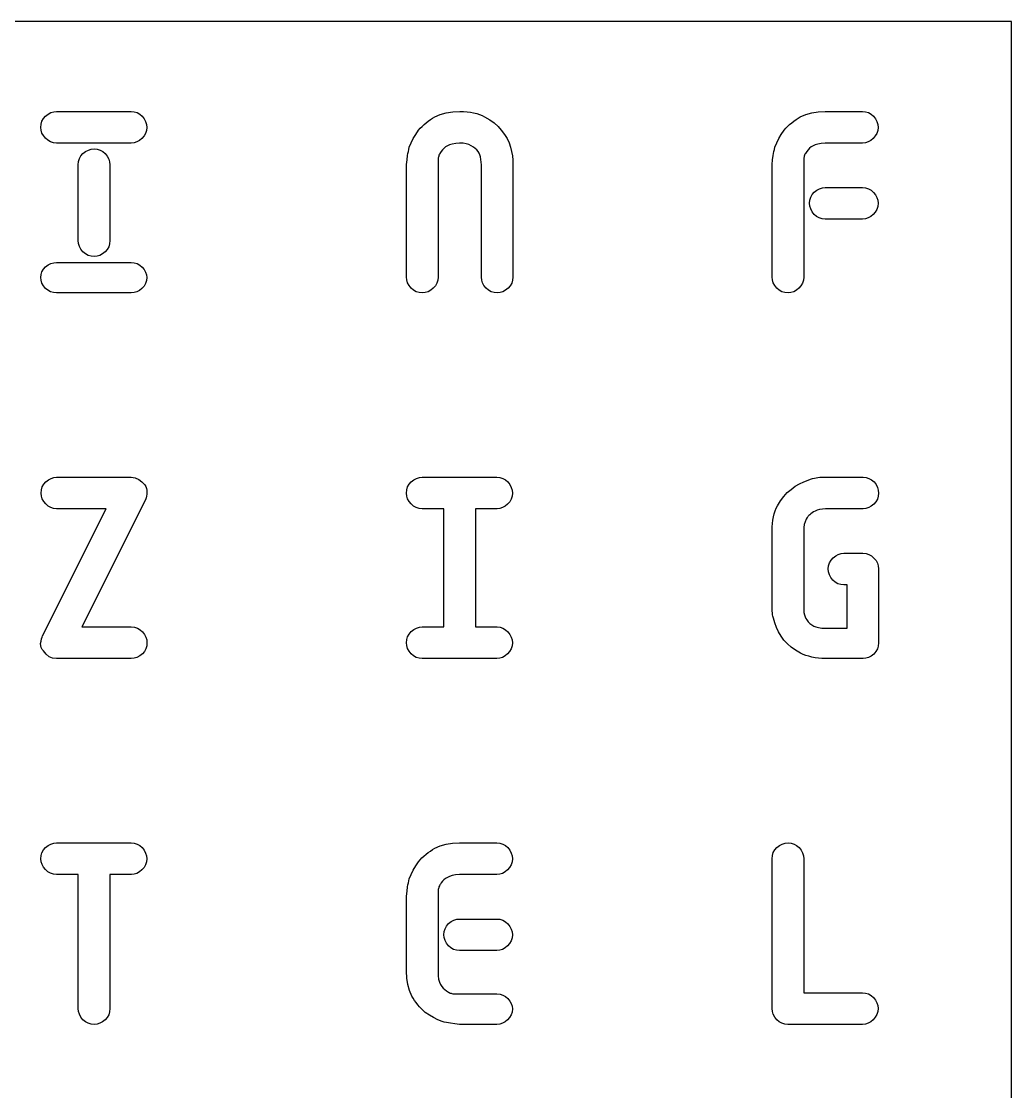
# Model space of a CAD drawing. Header units: metres. Extents: x 0 to 220, y 0 to 220.
# Drawn here: x 165.8 to 220, y 161.5 to 220 of the extents above; entities that cross this region are included whole.
import ezdxf

# ---------------------------------------------------------------- set-up
doc = ezdxf.new("R2010")
doc.units = ezdxf.units.M

msp = doc.modelspace()

# ---------------------------------------------------------------- linework, layer by layer
for p, q in [((220, 220), (0, 220)), ((220, 0), (220, 220)), ((167.042, 214.69), (167.151, 214.823)), ((167.151, 214.823), (167.299, 214.934)), ((167.299, 214.934), (167.45, 215.013)), ((167.45, 215.013), (167.604, 215.06)), ((167.604, 215.06), (167.762, 215.076)), ((167.762, 215.076), (171.846, 215.076)), ((171.846, 215.076), (172.013, 215.06)), ((172.013, 215.06), (172.169, 215.013)), ((172.169, 215.013), (172.312, 214.934)), ((172.312, 214.934), (172.443, 214.823)), ((172.443, 214.823), (172.552, 214.674)), ((188.332, 214.712), (188.451, 214.784)), ((188.451, 214.784), (188.751, 214.912)), ((188.751, 214.912), (189.08, 215.003)), ((189.08, 215.003), (189.436, 215.058)), ((189.436, 215.058), (189.82, 215.076)), ((189.82, 215.076), (190.019, 215.071)), ((190.019, 215.071), (190.211, 215.057)), ((190.211, 215.057), (190.396, 215.033)), ((190.396, 215.033), (190.574, 214.999)), ((190.574, 214.999), (190.742, 214.957)), ((190.742, 214.957), (190.899, 214.907)), ((190.899, 214.907), (191.043, 214.85)), ((191.043, 214.85), (191.175, 214.784)), ((191.175, 214.784), (191.457, 214.623)), ((208.325, 214.712), (208.443, 214.784)), ((208.443, 214.784), (208.741, 214.912)), ((208.741, 214.912), (209.068, 215.003)), ((209.068, 215.003), (209.422, 215.058)), ((209.422, 215.058), (209.804, 215.076)), ((209.804, 215.076), (211.846, 215.076)), ((211.846, 215.076), (212.013, 215.06)), ((212.013, 215.06), (212.169, 215.013)), ((212.169, 215.013), (212.312, 214.934)), ((212.312, 214.934), (212.443, 214.823)), ((212.443, 214.823), (212.552, 214.674)), ((166.901, 214.205), (166.917, 214.381)), ((166.917, 214.047), (166.901, 214.205)), ((166.917, 214.381), (166.963, 214.542)), ((166.963, 214.542), (167.042, 214.69)), ((172.552, 214.674), (172.63, 214.521)), ((172.63, 214.521), (172.677, 214.365)), ((172.693, 214.205), (172.676, 214.036)), ((172.677, 214.365), (172.693, 214.205)), ((187.651, 214.156), (187.753, 214.26)), ((187.753, 214.26), (187.861, 214.361)), ((187.861, 214.361), (187.976, 214.457)), ((187.976, 214.457), (188.095, 214.548)), ((188.095, 214.548), (188.214, 214.633)), ((188.214, 214.633), (188.332, 214.712)), ((191.457, 214.623), (191.702, 214.447)), ((191.702, 214.447), (191.911, 214.254)), ((191.911, 214.254), (192.083, 214.046)), ((207.647, 214.156), (207.748, 214.26)), ((207.748, 214.26), (207.855, 214.361)), ((207.855, 214.361), (207.97, 214.457)), ((207.97, 214.457), (208.088, 214.548)), ((208.088, 214.548), (208.207, 214.633)), ((208.207, 214.633), (208.325, 214.712)), ((212.552, 214.674), (212.63, 214.521)), ((212.63, 214.521), (212.677, 214.365)), ((212.693, 214.205), (212.676, 214.036)), ((212.677, 214.365), (212.693, 214.205)), ((166.963, 213.896), (166.917, 214.047)), ((167.042, 213.752), (166.963, 213.896)), ((167.151, 213.615), (167.042, 213.752)), ((167.283, 213.498), (167.151, 213.615)), ((172.544, 213.734), (172.429, 213.601)), ((172.627, 213.879), (172.544, 213.734)), ((172.676, 214.036), (172.627, 213.879)), ((187.271, 213.591), (187.405, 213.821)), ((187.405, 213.821), (187.557, 214.046)), ((187.557, 214.046), (187.651, 214.156)), ((192.083, 214.046), (192.256, 213.822)), ((192.256, 213.822), (192.399, 213.592)), ((207.269, 213.591), (207.403, 213.821)), ((207.403, 213.821), (207.554, 214.046)), ((207.554, 214.046), (207.647, 214.156)), ((212.544, 213.734), (212.428, 213.601)), ((212.627, 213.879), (212.544, 213.734)), ((212.676, 214.036), (212.627, 213.879)), ((167.429, 213.415), (167.283, 213.498)), ((167.588, 213.365), (167.429, 213.415)), ((167.762, 213.348), (167.588, 213.365)), ((171.846, 213.348), (167.762, 213.348)), ((169.66, 213.012), (169.82, 213.028)), ((169.82, 213.028), (169.989, 213.012)), ((172.002, 213.364), (171.846, 213.348)), ((172.151, 213.411), (172.002, 213.364)), ((172.293, 213.491), (172.151, 213.411)), ((172.429, 213.601), (172.293, 213.491)), ((187.028, 213.003), (187.055, 213.114)), ((187.055, 213.114), (187.154, 213.355)), ((187.154, 213.355), (187.271, 213.591)), ((188.953, 213.063), (188.871, 212.982)), ((189.042, 213.135), (188.953, 213.063)), ((189.14, 213.195), (189.042, 213.135)), ((189.258, 213.246), (189.14, 213.195)), ((189.408, 213.289), (189.258, 213.246)), ((189.591, 213.323), (189.408, 213.289)), ((189.806, 213.348), (189.591, 213.323)), ((189.992, 213.339), (189.806, 213.348)), ((190.16, 213.31), (189.992, 213.339)), ((190.308, 213.262), (190.16, 213.31)), ((190.561, 213.129), (190.308, 213.262)), ((190.666, 213.056), (190.561, 213.129)), ((190.753, 212.976), (190.666, 213.056)), ((192.399, 213.592), (192.511, 213.359)), ((192.511, 213.359), (192.592, 213.121)), ((192.592, 213.121), (192.65, 212.882)), ((207.027, 213.003), (207.054, 213.114)), ((207.054, 213.114), (207.153, 213.355)), ((207.153, 213.355), (207.269, 213.591)), ((208.951, 213.063), (208.869, 212.982)), ((209.04, 213.135), (208.951, 213.063)), ((209.137, 213.195), (209.04, 213.135)), ((209.254, 213.246), (209.137, 213.195)), ((209.403, 213.289), (209.254, 213.246)), ((209.584, 213.323), (209.403, 213.289)), ((209.798, 213.348), (209.584, 213.323)), ((211.844, 213.348), (209.798, 213.348)), ((212, 213.364), (211.844, 213.348)), ((212.15, 213.411), (212, 213.364)), ((212.292, 213.491), (212.15, 213.411)), ((212.428, 213.601), (212.292, 213.491)), ((168.965, 212.333), (169.012, 212.494)), ((169.012, 212.494), (169.091, 212.642)), ((169.091, 212.642), (169.202, 212.775)), ((169.202, 212.775), (169.351, 212.886)), ((169.351, 212.886), (169.504, 212.965)), ((169.504, 212.965), (169.66, 213.012)), ((169.989, 213.012), (170.146, 212.965)), ((170.146, 212.965), (170.291, 212.886)), ((170.291, 212.886), (170.424, 212.775)), ((170.424, 212.775), (170.535, 212.626)), ((170.535, 212.626), (170.614, 212.473)), ((170.614, 212.473), (170.661, 212.317)), ((186.931, 212.432), (186.964, 212.669)), ((186.964, 212.669), (186.983, 212.781)), ((186.983, 212.781), (187.004, 212.892)), ((187.004, 212.892), (187.028, 213.003)), ((188.637, 212.536), (188.629, 212.487)), ((188.629, 212.487), (188.629, 206.017)), ((188.648, 212.584), (188.637, 212.536)), ((188.662, 212.633), (188.648, 212.584)), ((188.678, 212.681), (188.662, 212.633)), ((188.698, 212.731), (188.678, 212.681)), ((188.725, 212.782), (188.698, 212.731)), ((188.758, 212.836), (188.725, 212.782)), ((188.797, 212.89), (188.758, 212.836)), ((188.871, 212.982), (188.797, 212.89)), ((190.822, 212.889), (190.753, 212.976)), ((190.875, 212.797), (190.822, 212.889)), ((190.915, 212.699), (190.875, 212.797)), ((190.941, 212.596), (190.915, 212.699)), ((190.997, 212.154), (190.941, 212.596)), ((192.65, 212.882), (192.692, 212.643)), ((192.692, 212.643), (192.717, 212.405)), ((206.93, 212.432), (206.963, 212.669)), ((206.963, 212.669), (206.982, 212.781)), ((206.982, 212.781), (207.003, 212.892)), ((207.003, 212.892), (207.027, 213.003)), ((208.637, 212.536), (208.629, 212.487)), ((208.629, 212.487), (208.629, 206.017)), ((208.648, 212.584), (208.637, 212.536)), ((208.662, 212.633), (208.648, 212.584)), ((208.678, 212.681), (208.662, 212.633)), ((208.698, 212.731), (208.678, 212.681)), ((208.725, 212.782), (208.698, 212.731)), ((208.757, 212.836), (208.725, 212.782)), ((208.796, 212.89), (208.757, 212.836)), ((208.869, 212.982), (208.796, 212.89)), ((168.949, 212.157), (168.965, 212.333)), ((168.949, 208.011), (168.949, 212.157)), ((170.661, 212.317), (170.677, 212.157)), ((170.677, 212.157), (170.677, 208.011)), ((186.901, 212.168), (186.931, 212.432)), ((186.901, 206.019), (186.901, 212.168)), ((190.997, 206.017), (190.997, 212.154)), ((192.717, 212.405), (192.725, 212.168)), ((192.725, 212.168), (192.725, 206.019)), ((206.901, 212.168), (206.93, 212.432)), ((206.901, 206.019), (206.901, 212.168)), ((209.199, 210.663), (209.346, 210.774)), ((209.346, 210.774), (209.497, 210.853)), ((209.497, 210.853), (209.651, 210.9)), ((209.651, 210.9), (209.809, 210.916)), ((209.809, 210.916), (211.847, 210.916)), ((211.847, 210.916), (212.014, 210.9)), ((212.014, 210.9), (212.169, 210.849)), ((212.169, 210.849), (212.312, 210.766)), ((212.312, 210.766), (212.443, 210.649)), ((208.949, 210.059), (208.965, 210.229)), ((208.965, 210.229), (209.011, 210.386)), ((209.011, 210.386), (209.09, 210.531)), ((209.09, 210.531), (209.199, 210.663)), ((212.443, 210.649), (212.552, 210.512)), ((212.552, 210.512), (212.63, 210.368)), ((212.63, 210.368), (212.677, 210.217)), ((212.677, 210.217), (212.693, 210.059)), ((208.965, 209.9), (208.949, 210.059)), ((209.011, 209.743), (208.965, 209.9)), ((209.09, 209.591), (209.011, 209.743)), ((209.199, 209.441), (209.09, 209.591)), ((212.544, 209.575), (212.429, 209.441)), ((212.627, 209.722), (212.544, 209.575)), ((212.676, 209.884), (212.627, 209.722)), ((212.693, 210.059), (212.676, 209.884)), ((209.33, 209.331), (209.199, 209.441)), ((209.476, 209.252), (209.33, 209.331)), ((209.635, 209.204), (209.476, 209.252)), ((209.809, 209.188), (209.635, 209.204)), ((211.847, 209.188), (209.809, 209.188)), ((212.003, 209.204), (211.847, 209.188)), ((212.152, 209.252), (212.003, 209.204)), ((212.294, 209.331), (212.152, 209.252)), ((212.429, 209.441), (212.294, 209.331)), ((168.965, 207.852), (168.949, 208.011)), ((169.012, 207.695), (168.965, 207.852)), ((170.66, 207.836), (170.61, 207.674)), ((170.677, 208.011), (170.66, 207.836)), ((169.091, 207.543), (169.012, 207.695)), ((169.202, 207.393), (169.091, 207.543)), ((169.335, 207.283), (169.202, 207.393)), ((169.483, 207.204), (169.335, 207.283)), ((169.644, 207.156), (169.483, 207.204)), ((170.129, 207.204), (169.978, 207.156)), ((170.273, 207.283), (170.129, 207.204)), ((170.41, 207.393), (170.273, 207.283)), ((170.527, 207.527), (170.41, 207.393)), ((170.61, 207.674), (170.527, 207.527)), ((167.151, 206.576), (167.299, 206.683)), ((167.299, 206.683), (167.45, 206.759)), ((167.45, 206.759), (167.604, 206.805)), ((167.604, 206.805), (167.762, 206.82)), ((167.762, 206.82), (171.846, 206.82)), ((169.82, 207.14), (169.644, 207.156)), ((169.978, 207.156), (169.82, 207.14)), ((171.846, 206.82), (172.013, 206.804)), ((172.013, 206.804), (172.169, 206.756)), ((172.169, 206.756), (172.312, 206.676)), ((172.312, 206.676), (172.443, 206.563)), ((166.901, 205.995), (166.917, 206.158)), ((166.917, 206.158), (166.963, 206.31)), ((166.963, 206.31), (167.042, 206.449)), ((167.042, 206.449), (167.151, 206.576)), ((172.443, 206.563), (172.552, 206.431)), ((172.552, 206.431), (172.63, 206.293)), ((172.63, 206.293), (172.677, 206.147)), ((172.677, 206.147), (172.693, 205.995)), ((186.917, 205.861), (186.901, 206.019)), ((188.629, 206.017), (188.612, 205.844)), ((191.013, 205.859), (190.997, 206.017)), ((192.725, 206.019), (192.708, 205.845)), ((206.917, 205.861), (206.901, 206.019)), ((208.629, 206.017), (208.612, 205.844)), ((166.917, 205.841), (166.901, 205.995)), ((166.963, 205.691), (166.917, 205.841)), ((167.042, 205.544), (166.963, 205.691)), ((167.151, 205.4), (167.042, 205.544)), ((172.544, 205.528), (172.429, 205.399)), ((172.627, 205.67), (172.544, 205.528)), ((172.676, 205.826), (172.627, 205.67)), ((172.693, 205.995), (172.676, 205.826)), ((186.964, 205.706), (186.917, 205.861)), ((187.043, 205.554), (186.964, 205.706)), ((187.154, 205.406), (187.043, 205.554)), ((188.479, 205.538), (188.362, 205.406)), ((188.562, 205.684), (188.479, 205.538)), ((188.612, 205.844), (188.562, 205.684)), ((191.06, 205.705), (191.013, 205.859)), ((191.139, 205.554), (191.06, 205.705)), ((191.25, 205.406), (191.139, 205.554)), ((192.575, 205.539), (192.458, 205.406)), ((192.658, 205.685), (192.575, 205.539)), ((192.708, 205.845), (192.658, 205.685)), ((206.964, 205.706), (206.917, 205.861)), ((207.043, 205.554), (206.964, 205.706)), ((207.154, 205.406), (207.043, 205.554)), ((208.479, 205.538), (208.362, 205.406)), ((208.562, 205.684), (208.479, 205.538)), ((208.612, 205.844), (208.562, 205.684)), ((167.283, 205.294), (167.151, 205.4)), ((167.429, 205.217), (167.283, 205.294)), ((167.588, 205.172), (167.429, 205.217)), ((167.762, 205.156), (167.588, 205.172)), ((171.846, 205.156), (167.762, 205.156)), ((172.002, 205.171), (171.846, 205.156)), ((172.151, 205.217), (172.002, 205.171)), ((172.293, 205.293), (172.151, 205.217)), ((172.429, 205.399), (172.293, 205.293)), ((187.287, 205.297), (187.154, 205.406)), ((187.435, 205.219), (187.287, 205.297)), ((187.596, 205.172), (187.435, 205.219)), ((187.772, 205.156), (187.596, 205.172)), ((187.93, 205.172), (187.772, 205.156)), ((188.081, 205.219), (187.93, 205.172)), ((188.225, 205.297), (188.081, 205.219)), ((188.362, 205.406), (188.225, 205.297)), ((191.383, 205.297), (191.25, 205.406)), ((191.531, 205.219), (191.383, 205.297)), ((191.692, 205.172), (191.531, 205.219)), ((191.868, 205.156), (191.692, 205.172)), ((192.026, 205.172), (191.868, 205.156)), ((192.177, 205.219), (192.026, 205.172)), ((192.321, 205.297), (192.177, 205.219)), ((192.458, 205.406), (192.321, 205.297)), ((207.287, 205.297), (207.154, 205.406)), ((207.435, 205.219), (207.287, 205.297)), ((207.596, 205.172), (207.435, 205.219)), ((207.772, 205.156), (207.596, 205.172)), ((207.93, 205.172), (207.772, 205.156)), ((208.081, 205.219), (207.93, 205.172)), ((208.225, 205.297), (208.081, 205.219)), ((208.362, 205.406), (208.225, 205.297)), ((167.179, 194.823), (167.315, 194.934)), ((167.315, 194.934), (167.457, 195.013)), ((167.457, 195.013), (167.606, 195.06)), ((167.606, 195.06), (167.762, 195.076)), ((167.762, 195.076), (171.845, 195.076)), ((171.845, 195.076), (172.063, 195.034)), ((172.063, 195.034), (172.258, 194.951)), ((172.258, 194.951), (172.431, 194.826)), ((187.151, 194.823), (187.299, 194.934)), ((187.299, 194.934), (187.45, 195.013)), ((187.45, 195.013), (187.604, 195.06)), ((187.604, 195.06), (187.762, 195.076)), ((187.762, 195.076), (191.846, 195.076)), ((191.846, 195.076), (192.013, 195.06)), ((192.013, 195.06), (192.169, 195.013)), ((192.169, 195.013), (192.312, 194.934)), ((192.312, 194.934), (192.443, 194.823)), ((208.628, 194.831), (208.87, 194.909)), ((208.87, 194.909), (209.002, 194.96)), ((209.002, 194.96), (209.118, 194.999)), ((209.118, 194.999), (209.218, 195.029)), ((209.218, 195.029), (209.303, 195.048)), ((209.303, 195.048), (209.393, 195.06)), ((209.393, 195.06), (209.509, 195.069)), ((209.509, 195.069), (209.651, 195.074)), ((209.651, 195.074), (209.82, 195.076)), ((209.82, 195.076), (211.873, 195.076)), ((211.873, 195.076), (212.041, 195.06)), ((212.041, 195.06), (212.198, 195.013)), ((212.198, 195.013), (212.342, 194.934)), ((212.342, 194.934), (212.474, 194.823)), ((166.915, 194.205), (166.932, 194.381)), ((166.932, 194.381), (166.981, 194.542)), ((166.981, 194.542), (167.064, 194.69)), ((167.064, 194.69), (167.179, 194.823)), ((172.431, 194.826), (172.581, 194.659)), ((172.581, 194.659), (172.636, 194.561)), ((172.636, 194.561), (172.675, 194.462)), ((172.675, 194.462), (172.698, 194.36)), ((172.698, 194.36), (172.706, 194.257)), ((186.901, 194.205), (186.917, 194.381)), ((186.917, 194.381), (186.963, 194.542)), ((186.963, 194.542), (187.042, 194.69)), ((187.042, 194.69), (187.151, 194.823)), ((192.443, 194.823), (192.552, 194.674)), ((192.552, 194.674), (192.63, 194.521)), ((192.63, 194.521), (192.677, 194.365)), ((192.677, 194.365), (192.693, 194.205)), ((207.726, 194.237), (207.935, 194.408)), ((207.935, 194.408), (208.161, 194.581)), ((208.161, 194.581), (208.392, 194.721)), ((208.392, 194.721), (208.628, 194.831)), ((212.474, 194.823), (212.584, 194.674)), ((212.584, 194.674), (212.662, 194.521)), ((212.662, 194.521), (212.709, 194.365)), ((212.709, 194.365), (212.725, 194.205)), ((166.931, 194.047), (166.915, 194.205)), ((166.978, 193.896), (166.931, 194.047)), ((167.056, 193.752), (166.978, 193.896)), ((167.165, 193.615), (167.056, 193.752)), ((172.623, 193.84), (169.137, 186.884)), ((172.66, 193.939), (172.623, 193.84)), ((172.685, 194.042), (172.66, 193.939)), ((172.701, 194.148), (172.685, 194.042)), ((172.706, 194.257), (172.701, 194.148)), ((186.917, 194.047), (186.901, 194.205)), ((186.964, 193.896), (186.917, 194.047)), ((187.042, 193.752), (186.964, 193.896)), ((187.152, 193.615), (187.042, 193.752)), ((192.546, 193.734), (192.432, 193.601)), ((192.628, 193.879), (192.546, 193.734)), ((192.677, 194.036), (192.628, 193.879)), ((192.693, 194.205), (192.677, 194.036)), ((207.194, 193.504), (207.356, 193.785)), ((207.356, 193.785), (207.533, 194.029)), ((207.533, 194.029), (207.726, 194.237)), ((212.576, 193.734), (212.46, 193.601)), ((212.659, 193.879), (212.576, 193.734)), ((212.708, 194.036), (212.659, 193.879)), ((212.725, 194.205), (212.708, 194.036)), ((166.998, 186.392), (170.47, 193.348)), ((167.296, 193.498), (167.165, 193.615)), ((167.439, 193.415), (167.296, 193.498)), ((167.595, 193.365), (167.439, 193.415)), ((167.762, 193.348), (167.595, 193.365)), ((170.47, 193.348), (167.762, 193.348)), ((187.284, 193.498), (187.152, 193.615)), ((187.431, 193.415), (187.284, 193.498)), ((187.591, 193.365), (187.431, 193.415)), ((187.765, 193.348), (187.591, 193.365)), ((188.949, 193.348), (187.765, 193.348)), ((188.949, 186.884), (188.949, 193.348)), ((191.856, 193.348), (190.677, 193.348)), ((190.677, 193.348), (190.677, 186.884)), ((192.01, 193.364), (191.856, 193.348)), ((192.158, 193.411), (192.01, 193.364)), ((192.298, 193.491), (192.158, 193.411)), ((192.432, 193.601), (192.298, 193.491)), ((207.02, 193.073), (207.07, 193.229)), ((207.07, 193.229), (207.128, 193.373)), ((207.128, 193.373), (207.194, 193.504)), ((209.082, 193.124), (209.015, 193.071)), ((209.162, 193.178), (209.082, 193.124)), ((209.258, 193.226), (209.162, 193.178)), ((209.368, 193.269), (209.258, 193.226)), ((209.493, 193.306), (209.368, 193.269)), ((209.827, 193.348), (209.493, 193.306)), ((211.875, 193.348), (209.827, 193.348)), ((212.032, 193.364), (211.875, 193.348)), ((212.182, 193.411), (212.032, 193.364)), ((212.324, 193.491), (212.182, 193.411)), ((212.46, 193.601), (212.324, 193.491)), ((206.906, 192.361), (206.92, 192.547)), ((206.92, 192.547), (206.944, 192.729)), ((206.944, 192.729), (206.978, 192.905)), ((206.978, 192.905), (207.02, 193.073)), ((208.699, 192.64), (208.66, 192.491)), ((208.754, 192.774), (208.699, 192.64)), ((208.82, 192.874), (208.754, 192.774)), ((208.851, 192.915), (208.82, 192.874)), ((208.88, 192.949), (208.851, 192.915)), ((208.914, 192.984), (208.88, 192.949)), ((208.958, 193.024), (208.914, 192.984)), ((209.015, 193.071), (208.958, 193.024)), ((206.901, 192.168), (206.906, 192.361)), ((206.901, 188.064), (206.901, 192.168)), ((208.637, 192.325), (208.629, 192.144)), ((208.629, 192.144), (208.629, 187.679)), ((208.66, 192.491), (208.637, 192.325)), ((210.377, 190.774), (210.521, 190.853)), ((210.521, 190.853), (210.671, 190.9)), ((210.671, 190.9), (210.829, 190.916)), ((210.829, 190.916), (211.869, 190.916)), ((211.869, 190.916), (212.038, 190.9)), ((212.038, 190.9), (212.195, 190.85)), ((212.195, 190.85), (212.34, 190.768)), ((209.973, 190.059), (209.99, 190.229)), ((209.99, 190.229), (210.04, 190.386)), ((210.04, 190.386), (210.123, 190.531)), ((210.123, 190.531), (210.24, 190.663)), ((210.24, 190.663), (210.377, 190.774)), ((212.34, 190.768), (212.472, 190.653)), ((212.472, 190.653), (212.583, 190.519)), ((212.583, 190.519), (212.662, 190.377)), ((212.662, 190.377), (212.709, 190.229)), ((212.709, 190.229), (212.725, 190.073)), ((209.989, 189.9), (209.973, 190.059)), ((210.036, 189.743), (209.989, 189.9)), ((210.115, 189.591), (210.036, 189.743)), ((212.725, 190.073), (212.725, 186.012)), ((210.225, 189.441), (210.115, 189.591)), ((210.357, 189.331), (210.225, 189.441)), ((210.502, 189.252), (210.357, 189.331)), ((210.66, 189.204), (210.502, 189.252)), ((210.829, 189.188), (210.66, 189.204)), ((210.997, 189.188), (210.829, 189.188)), ((210.997, 186.82), (210.997, 189.188)), ((206.903, 187.902), (206.901, 188.064)), ((206.908, 187.763), (206.903, 187.902)), ((206.917, 187.648), (206.908, 187.763)), ((206.929, 187.556), (206.917, 187.648)), ((206.947, 187.468), (206.929, 187.556)), ((206.974, 187.363), (206.947, 187.468)), ((207.01, 187.242), (206.974, 187.363)), ((208.629, 187.679), (208.666, 187.556)), ((208.666, 187.556), (208.706, 187.447)), ((208.706, 187.447), (208.75, 187.355)), ((208.75, 187.355), (208.797, 187.277)), ((208.797, 187.277), (208.878, 187.173)), ((169.137, 186.884), (171.845, 186.884)), ((171.845, 186.884), (172.019, 186.868)), ((172.019, 186.868), (172.178, 186.818)), ((172.178, 186.818), (172.324, 186.734)), ((172.324, 186.734), (172.456, 186.617)), ((187.152, 186.631), (187.3, 186.742)), ((187.3, 186.742), (187.451, 186.821)), ((187.451, 186.821), (187.606, 186.868)), ((187.606, 186.868), (187.765, 186.884)), ((187.765, 186.884), (188.949, 186.884)), ((190.677, 186.884), (191.856, 186.884)), ((191.856, 186.884), (192.021, 186.868)), ((192.021, 186.868), (192.175, 186.818)), ((192.175, 186.818), (192.316, 186.734)), ((192.316, 186.734), (192.446, 186.617)), ((207.055, 187.104), (207.01, 187.242)), ((207.143, 186.853), (207.055, 187.104)), ((207.255, 186.614), (207.143, 186.853)), ((208.878, 187.173), (208.968, 187.082)), ((208.968, 187.082), (209.067, 187.004)), ((209.067, 187.004), (209.175, 186.938)), ((209.175, 186.938), (209.299, 186.887)), ((209.299, 186.887), (209.445, 186.85)), ((209.445, 186.85), (209.614, 186.828)), ((209.614, 186.828), (209.806, 186.82)), ((209.806, 186.82), (210.997, 186.82)), ((166.887, 185.975), (166.915, 186.116)), ((166.915, 186.116), (166.943, 186.233)), ((166.943, 186.233), (166.971, 186.325)), ((166.971, 186.325), (166.998, 186.392)), ((172.456, 186.617), (172.566, 186.48)), ((172.566, 186.48), (172.644, 186.336)), ((172.644, 186.336), (172.691, 186.185)), ((172.691, 186.185), (172.706, 186.027)), ((186.901, 186.027), (186.917, 186.197)), ((186.917, 186.197), (186.964, 186.354)), ((186.964, 186.354), (187.042, 186.499)), ((187.042, 186.499), (187.152, 186.631)), ((192.446, 186.617), (192.554, 186.48)), ((192.554, 186.48), (192.631, 186.336)), ((192.631, 186.336), (192.677, 186.185)), ((192.677, 186.185), (192.693, 186.027)), ((207.391, 186.386), (207.255, 186.614)), ((207.55, 186.171), (207.391, 186.386)), ((207.735, 185.97), (207.55, 186.171)), ((166.897, 185.862), (166.887, 185.975)), ((166.925, 185.757), (166.897, 185.862)), ((166.973, 185.661), (166.925, 185.757)), ((167.04, 185.573), (166.973, 185.661)), ((167.184, 185.391), (167.04, 185.573)), ((172.566, 185.543), (172.456, 185.409)), ((172.644, 185.69), (172.566, 185.543)), ((172.691, 185.852), (172.644, 185.69)), ((172.706, 186.027), (172.691, 185.852)), ((186.917, 185.868), (186.901, 186.027)), ((186.963, 185.711), (186.917, 185.868)), ((187.042, 185.559), (186.963, 185.711)), ((187.151, 185.409), (187.042, 185.559)), ((192.544, 185.543), (192.429, 185.409)), ((192.627, 185.69), (192.544, 185.543)), ((192.676, 185.852), (192.627, 185.69)), ((192.693, 186.027), (192.676, 185.852)), ((207.947, 185.782), (207.735, 185.97)), ((208.185, 185.608), (207.947, 185.782)), ((208.451, 185.448), (208.185, 185.608)), ((212.575, 185.536), (212.459, 185.404)), ((212.658, 185.681), (212.575, 185.536)), ((212.708, 185.84), (212.658, 185.681)), ((212.725, 186.012), (212.708, 185.84)), ((167.353, 185.261), (167.184, 185.391)), ((167.545, 185.182), (167.353, 185.261)), ((167.762, 185.156), (167.545, 185.182)), ((171.845, 185.156), (167.762, 185.156)), ((172.003, 185.172), (171.845, 185.156)), ((172.157, 185.22), (172.003, 185.172)), ((172.309, 185.299), (172.157, 185.22)), ((172.456, 185.409), (172.309, 185.299)), ((187.283, 185.299), (187.151, 185.409)), ((187.429, 185.22), (187.283, 185.299)), ((187.588, 185.172), (187.429, 185.22)), ((187.762, 185.156), (187.588, 185.172)), ((191.846, 185.156), (187.762, 185.156)), ((192.002, 185.172), (191.846, 185.156)), ((192.151, 185.22), (192.002, 185.172)), ((192.293, 185.299), (192.151, 185.22)), ((192.429, 185.409), (192.293, 185.299)), ((208.595, 185.388), (208.451, 185.448)), ((208.748, 185.334), (208.595, 185.388)), ((208.91, 185.284), (208.748, 185.334)), ((209.08, 185.239), (208.91, 185.284)), ((209.257, 185.203), (209.08, 185.239)), ((209.439, 185.177), (209.257, 185.203)), ((209.627, 185.161), (209.439, 185.177)), ((209.82, 185.156), (209.627, 185.161)), ((211.873, 185.156), (209.82, 185.156)), ((212.03, 185.172), (211.873, 185.156)), ((212.18, 185.218), (212.03, 185.172)), ((212.323, 185.296), (212.18, 185.218)), ((212.459, 185.404), (212.323, 185.296)), ((167.299, 174.934), (167.45, 175.013)), ((167.45, 175.013), (167.604, 175.06)), ((167.604, 175.06), (167.762, 175.076)), ((167.762, 175.076), (171.846, 175.076)), ((171.846, 175.076), (172.013, 175.06)), ((172.013, 175.06), (172.169, 175.013)), ((172.169, 175.013), (172.312, 174.934)), ((188.741, 174.912), (189.068, 175.003)), ((189.068, 175.003), (189.422, 175.058)), ((189.422, 175.058), (189.804, 175.076)), ((189.804, 175.076), (191.846, 175.076)), ((191.846, 175.076), (192.013, 175.06)), ((192.013, 175.06), (192.169, 175.013)), ((192.169, 175.013), (192.312, 174.934)), ((207.303, 174.936), (207.456, 175.014)), ((207.456, 175.014), (207.612, 175.061)), ((207.612, 175.061), (207.772, 175.076)), ((207.772, 175.076), (207.941, 175.061)), ((207.941, 175.061), (208.098, 175.014)), ((208.098, 175.014), (208.243, 174.936)), ((166.917, 174.381), (166.963, 174.542)), ((166.963, 174.542), (167.042, 174.69)), ((167.042, 174.69), (167.151, 174.823)), ((167.151, 174.823), (167.299, 174.934)), ((172.312, 174.934), (172.443, 174.823)), ((172.443, 174.823), (172.552, 174.674)), ((172.552, 174.674), (172.63, 174.521)), ((172.63, 174.521), (172.677, 174.365)), ((187.855, 174.361), (187.97, 174.457)), ((187.97, 174.457), (188.088, 174.548)), ((188.088, 174.548), (188.207, 174.633)), ((188.207, 174.633), (188.325, 174.712)), ((188.325, 174.712), (188.443, 174.784)), ((188.443, 174.784), (188.741, 174.912)), ((192.312, 174.934), (192.443, 174.823)), ((192.443, 174.823), (192.552, 174.674)), ((192.552, 174.674), (192.63, 174.521)), ((192.63, 174.521), (192.677, 174.365)), ((206.917, 174.387), (206.964, 174.547)), ((206.964, 174.547), (207.043, 174.694)), ((207.043, 174.694), (207.154, 174.826)), ((207.154, 174.826), (207.303, 174.936)), ((208.243, 174.936), (208.376, 174.826)), ((208.376, 174.826), (208.487, 174.679)), ((208.487, 174.679), (208.566, 174.527)), ((208.566, 174.527), (208.613, 174.373)), ((166.901, 174.205), (166.917, 174.381)), ((166.917, 174.047), (166.901, 174.205)), ((166.964, 173.896), (166.917, 174.047)), ((167.042, 173.752), (166.964, 173.896)), ((172.628, 173.879), (172.546, 173.734)), ((172.677, 174.036), (172.628, 173.879)), ((172.677, 174.365), (172.693, 174.205)), ((172.693, 174.205), (172.677, 174.036)), ((187.269, 173.591), (187.403, 173.821)), ((187.403, 173.821), (187.554, 174.046)), ((187.554, 174.046), (187.647, 174.156)), ((187.647, 174.156), (187.748, 174.26)), ((187.748, 174.26), (187.855, 174.361)), ((192.627, 173.879), (192.544, 173.734)), ((192.676, 174.036), (192.627, 173.879)), ((192.693, 174.205), (192.676, 174.036)), ((192.677, 174.365), (192.693, 174.205)), ((206.901, 174.213), (206.917, 174.387)), ((206.901, 166.019), (206.901, 174.213)), ((208.613, 174.373), (208.629, 174.215)), ((208.629, 174.215), (208.629, 166.884)), ((167.152, 173.615), (167.042, 173.752)), ((167.284, 173.498), (167.152, 173.615)), ((167.431, 173.415), (167.284, 173.498)), ((167.591, 173.365), (167.431, 173.415)), ((167.765, 173.348), (167.591, 173.365)), ((168.949, 173.348), (167.765, 173.348)), ((168.949, 166.017), (168.949, 173.348)), ((171.856, 173.348), (170.677, 173.348)), ((170.677, 173.348), (170.677, 166.017)), ((172.01, 173.364), (171.856, 173.348)), ((172.158, 173.411), (172.01, 173.364)), ((172.298, 173.491), (172.158, 173.411)), ((172.432, 173.601), (172.298, 173.491)), ((172.546, 173.734), (172.432, 173.601)), ((187.054, 173.114), (187.153, 173.355)), ((187.153, 173.355), (187.269, 173.591)), ((189.254, 173.245), (189.137, 173.193)), ((189.403, 173.288), (189.254, 173.245)), ((189.584, 173.323), (189.403, 173.288)), ((189.798, 173.348), (189.584, 173.323)), ((191.844, 173.348), (189.798, 173.348)), ((192, 173.364), (191.844, 173.348)), ((192.15, 173.411), (192, 173.364)), ((192.292, 173.491), (192.15, 173.411)), ((192.428, 173.601), (192.292, 173.491)), ((192.544, 173.734), (192.428, 173.601)), ((186.93, 172.432), (186.963, 172.669)), ((186.963, 172.669), (186.982, 172.781)), ((186.982, 172.781), (187.003, 172.892)), ((187.003, 172.892), (187.027, 173.003)), ((187.027, 173.003), (187.054, 173.114)), ((188.678, 172.674), (188.662, 172.625)), ((188.698, 172.724), (188.678, 172.674)), ((188.725, 172.776), (188.698, 172.724)), ((188.757, 172.83), (188.725, 172.776)), ((188.796, 172.885), (188.757, 172.83)), ((188.869, 172.978), (188.796, 172.885)), ((188.951, 173.06), (188.869, 172.978)), ((189.04, 173.132), (188.951, 173.06)), ((189.137, 173.193), (189.04, 173.132)), ((186.901, 172.168), (186.93, 172.432)), ((186.901, 168.064), (186.901, 172.168)), ((188.637, 172.527), (188.629, 172.478)), ((188.629, 172.478), (188.629, 167.999)), ((188.648, 172.576), (188.637, 172.527)), ((188.662, 172.625), (188.648, 172.576)), ((189.497, 170.853), (189.651, 170.9)), ((189.651, 170.9), (189.809, 170.916)), ((189.809, 170.916), (191.847, 170.916)), ((191.847, 170.916), (192.014, 170.9)), ((192.014, 170.9), (192.169, 170.849)), ((188.965, 170.229), (189.011, 170.386)), ((189.011, 170.386), (189.09, 170.531)), ((189.09, 170.531), (189.199, 170.663)), ((189.199, 170.663), (189.346, 170.774)), ((189.346, 170.774), (189.497, 170.853)), ((192.169, 170.849), (192.312, 170.766)), ((192.312, 170.766), (192.443, 170.649)), ((192.443, 170.649), (192.552, 170.512)), ((192.552, 170.512), (192.63, 170.368)), ((192.63, 170.368), (192.677, 170.217)), ((188.949, 170.059), (188.965, 170.229)), ((188.965, 169.9), (188.949, 170.059)), ((189.011, 169.743), (188.965, 169.9)), ((189.09, 169.591), (189.011, 169.743)), ((192.627, 169.722), (192.544, 169.575)), ((192.676, 169.884), (192.627, 169.722)), ((192.693, 170.059), (192.676, 169.884)), ((192.677, 170.217), (192.693, 170.059)), ((189.199, 169.441), (189.09, 169.591)), ((189.33, 169.331), (189.199, 169.441)), ((189.476, 169.252), (189.33, 169.331)), ((189.635, 169.204), (189.476, 169.252)), ((189.809, 169.188), (189.635, 169.204)), ((191.847, 169.188), (189.809, 169.188)), ((192.003, 169.204), (191.847, 169.188)), ((192.152, 169.252), (192.003, 169.204)), ((192.294, 169.331), (192.152, 169.252)), ((192.429, 169.441), (192.294, 169.331)), ((192.544, 169.575), (192.429, 169.441)), ((186.919, 167.682), (186.901, 168.064)), ((188.629, 167.999), (188.637, 167.8)), ((186.974, 167.327), (186.919, 167.682)), ((188.637, 167.8), (188.66, 167.624)), ((188.66, 167.624), (188.699, 167.47)), ((188.699, 167.47), (188.753, 167.339)), ((187.065, 167), (186.974, 167.327)), ((187.193, 166.7), (187.065, 167)), ((188.753, 167.339), (188.831, 167.233)), ((188.831, 167.233), (188.912, 167.14)), ((188.912, 167.14), (188.997, 167.058)), ((188.997, 167.058), (189.085, 166.988)), ((189.085, 166.988), (189.139, 166.949)), ((189.139, 166.949), (189.192, 166.917)), ((189.192, 166.917), (189.243, 166.89)), ((189.243, 166.89), (189.292, 166.869)), ((189.292, 166.869), (189.34, 166.853)), ((189.34, 166.853), (189.389, 166.84)), ((189.389, 166.84), (189.437, 166.829)), ((189.437, 166.829), (189.486, 166.82)), ((189.486, 166.82), (191.85, 166.82)), ((191.85, 166.82), (192.016, 166.804)), ((192.016, 166.804), (192.171, 166.756)), ((208.629, 166.884), (211.85, 166.884)), ((211.85, 166.884), (212.016, 166.868)), ((212.016, 166.868), (212.171, 166.818)), ((212.171, 166.818), (212.313, 166.734)), ((187.265, 166.582), (187.193, 166.7)), ((187.344, 166.464), (187.265, 166.582)), ((187.428, 166.346), (187.344, 166.464)), ((187.519, 166.227), (187.428, 166.346)), ((187.615, 166.113), (187.519, 166.227)), ((192.171, 166.756), (192.313, 166.676)), ((192.313, 166.676), (192.444, 166.563)), ((192.444, 166.563), (192.553, 166.431)), ((192.553, 166.431), (192.631, 166.293)), ((192.631, 166.293), (192.677, 166.147)), ((212.313, 166.734), (212.444, 166.617)), ((212.444, 166.617), (212.553, 166.48)), ((212.553, 166.48), (212.631, 166.336)), ((212.631, 166.336), (212.677, 166.185)), ((168.965, 165.859), (168.949, 166.017)), ((169.012, 165.705), (168.965, 165.859)), ((169.091, 165.554), (169.012, 165.705)), ((170.61, 165.684), (170.527, 165.538)), ((170.66, 165.844), (170.61, 165.684)), ((170.677, 166.017), (170.66, 165.844)), ((187.715, 166.005), (187.615, 166.113)), ((187.82, 165.904), (187.715, 166.005)), ((187.929, 165.81), (187.82, 165.904)), ((188.154, 165.659), (187.929, 165.81)), ((188.383, 165.525), (188.154, 165.659)), ((192.627, 165.67), (192.544, 165.528)), ((192.676, 165.826), (192.627, 165.67)), ((192.693, 165.995), (192.676, 165.826)), ((192.677, 166.147), (192.693, 165.995)), ((206.917, 165.861), (206.901, 166.019)), ((206.963, 165.706), (206.917, 165.861)), ((207.042, 165.554), (206.963, 165.706)), ((212.627, 165.69), (212.544, 165.543)), ((212.676, 165.852), (212.627, 165.69)), ((212.693, 166.027), (212.676, 165.852)), ((212.677, 166.185), (212.693, 166.027)), ((169.202, 165.406), (169.091, 165.554)), ((169.335, 165.297), (169.202, 165.406)), ((169.483, 165.219), (169.335, 165.297)), ((169.644, 165.172), (169.483, 165.219)), ((169.82, 165.156), (169.644, 165.172)), ((169.978, 165.172), (169.82, 165.156)), ((170.129, 165.219), (169.978, 165.172)), ((170.273, 165.297), (170.129, 165.219)), ((170.41, 165.406), (170.273, 165.297)), ((170.527, 165.538), (170.41, 165.406)), ((188.619, 165.408), (188.383, 165.525)), ((188.859, 165.309), (188.619, 165.408)), ((188.97, 165.283), (188.859, 165.309)), ((189.082, 165.259), (188.97, 165.283)), ((189.193, 165.237), (189.082, 165.259)), ((189.304, 165.218), (189.193, 165.237)), ((189.54, 165.186), (189.304, 165.218)), ((189.804, 165.156), (189.54, 165.186)), ((191.846, 165.156), (189.804, 165.156)), ((192.002, 165.171), (191.846, 165.156)), ((192.151, 165.217), (192.002, 165.171)), ((192.293, 165.293), (192.151, 165.217)), ((192.429, 165.399), (192.293, 165.293)), ((192.544, 165.528), (192.429, 165.399)), ((207.151, 165.406), (207.042, 165.554)), ((207.283, 165.297), (207.151, 165.406)), ((207.429, 165.219), (207.283, 165.297)), ((207.588, 165.172), (207.429, 165.219)), ((207.762, 165.156), (207.588, 165.172)), ((211.846, 165.156), (207.762, 165.156)), ((212.002, 165.172), (211.846, 165.156)), ((212.151, 165.22), (212.002, 165.172)), ((212.293, 165.299), (212.151, 165.22)), ((212.429, 165.409), (212.293, 165.299)), ((212.544, 165.543), (212.429, 165.409))]:
    msp.add_line(p, q)

doc.saveas('drawing.dxf')
